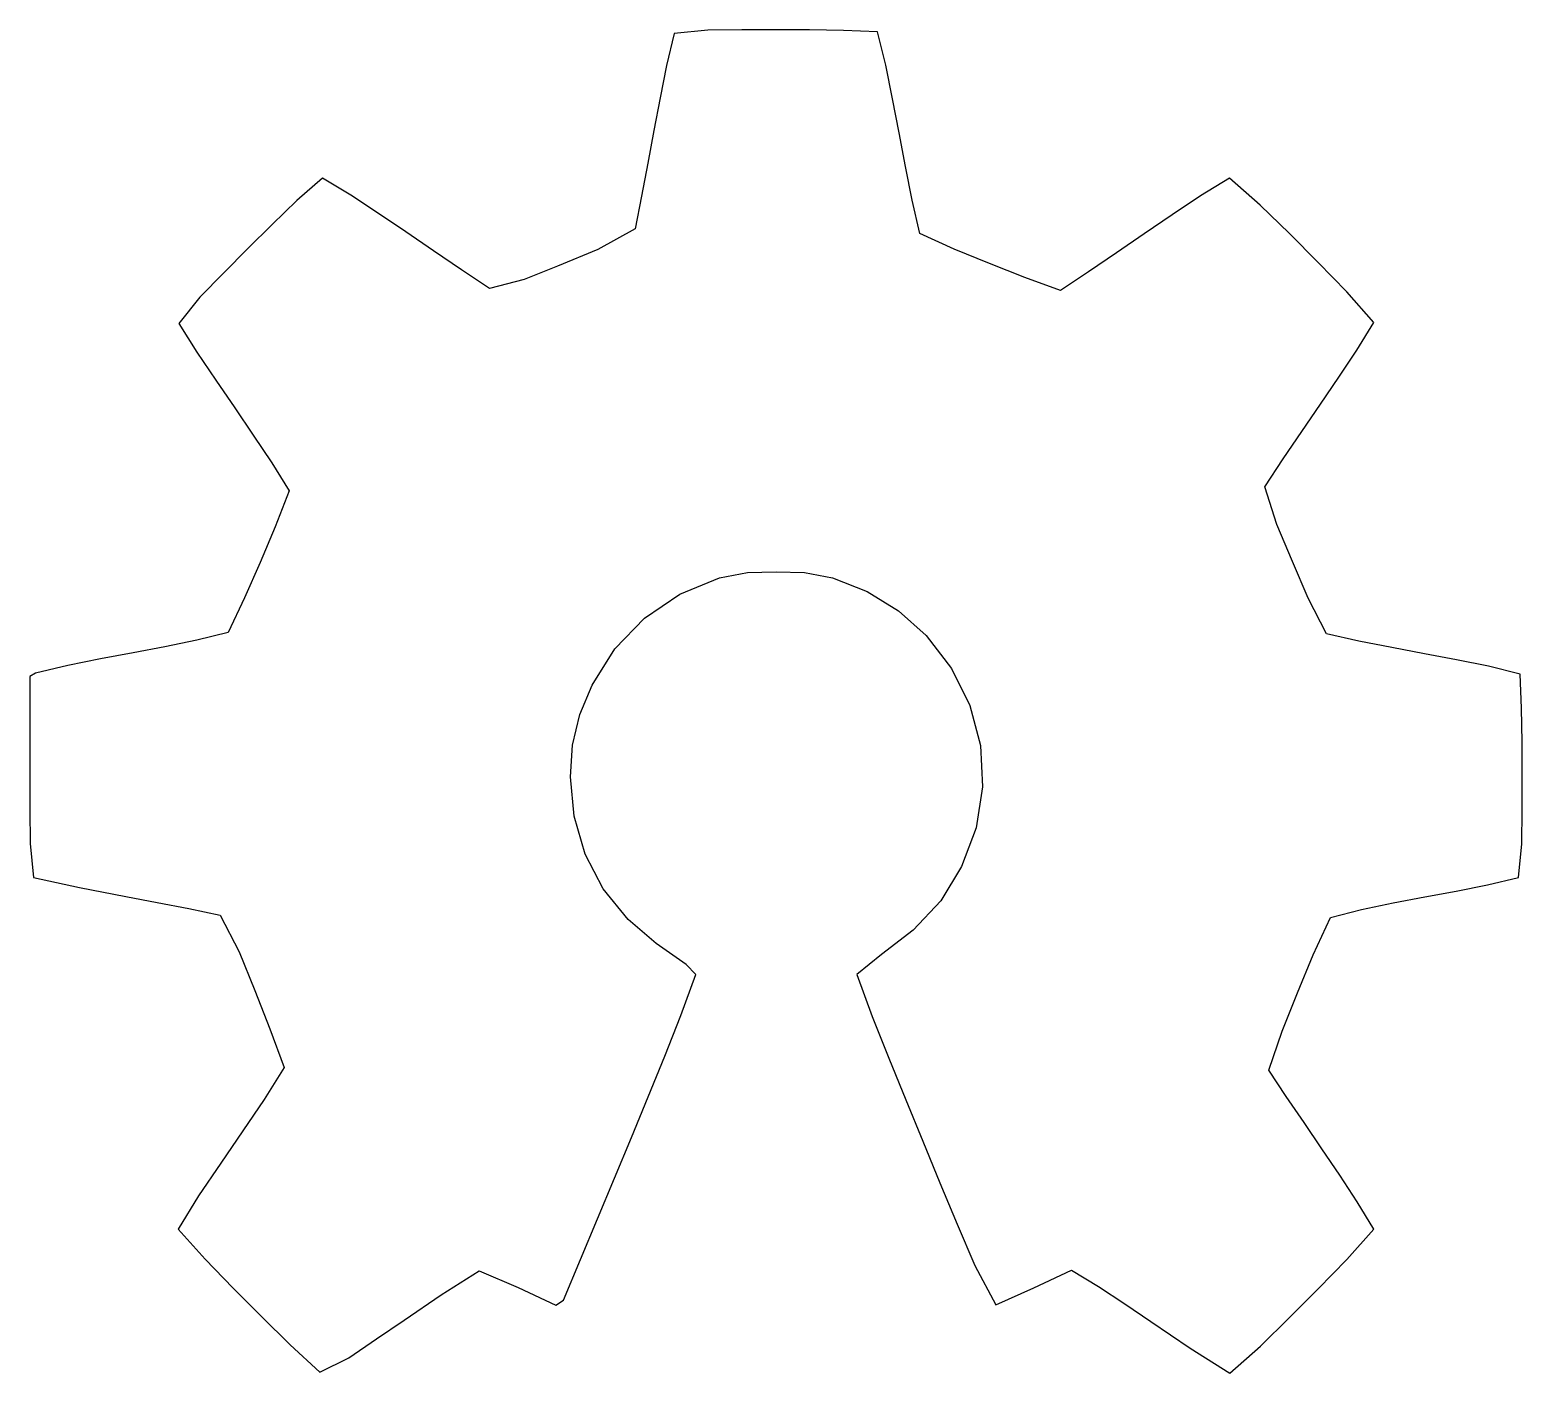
# Model space of a CAD drawing. Extents: x 0 to 315, y 0 to 283.
import ezdxf

# ---------------------------------------------------------------- set-up
doc = ezdxf.new("R2010")
doc.units = 0
doc.layers.get('0').update_dxf_attribs({"linetype": 'CONTINUOUS'})

msp = doc.modelspace()

# ---------------------------------------------------------------- linework, layer by layer
at = {"color": 7}
msp.add_lwpolyline([(135.9462, 282.721404), (134.317741, 275.939112), (132.947374, 269.092974), (131.64646, 262.23127), (130.347816, 255.306364), (129.030889, 248.385141), (127.66522, 241.475719), (119.803979, 237.110725), (111.31558, 233.619398), (104.242828, 230.78709), (96.983098, 228.894989), (91.04935, 232.813233), (85.168236, 236.812104), (79.306376, 240.83872), (73.526917, 244.735093), (67.706439, 248.568945), (61.73582, 252.145452), (56.289372, 247.434554), (51.098518, 242.418088), (45.970094, 237.335226), (40.894965, 232.214229), (35.871293, 227.04242), (31.425284, 221.463334), (35.231769, 215.459877), (39.198049, 209.554033), (43.209765, 203.680445), (47.140772, 197.909363), (51.010069, 192.097854), (54.675747, 186.162973), (51.726291, 178.584937), (48.548452, 171.094056), (45.294229, 163.635185), (41.829601, 156.2771), (35.193852, 154.652953), (28.486752, 153.30206), (21.764132, 152.03044), (14.868547, 150.730579), (7.987518, 149.358122), (1.167831, 147.7307), (0, 147.04062), (0, 140.069028), (0, 133.097467), (0, 126.12582), (0.013302, 118.931935), (0.085816, 111.737173), (0.743165, 104.6271), (10.449411, 102.458128), (20.224718, 100.59277), (26.873594, 99.345207), (33.513618, 98.056525), (40.130937, 96.66461), (44.127219, 88.889001), (47.456425, 80.73964), (50.63744, 72.65474), (53.614082, 64.49616), (49.422541, 57.726146), (44.961513, 51.11918), (40.261663, 44.27904), (35.573593, 37.428697), (31.319117, 30.36363), (36.986387, 24.057762), (42.902055, 17.964812), (48.877723, 11.932143), (54.912095, 5.959928), (61.151904, 0.21235), (67.303015, 3.266092), (73.12757, 7.221163), (78.934793, 11.20058), (86.782873, 16.544504), (94.806685, 21.6049), (102.98151, 18.1014), (110.94399, 14.33249), (112.53649, 15.39416), (116.180792, 23.959252), (119.77353, 32.547172), (123.352677, 41.140732), (126.92205, 49.73902), (130.432548, 58.292854), (133.910629, 66.858247), (137.332886, 75.447682), (140.45828, 84.13697), (138.44112, 86.20721), (132.081693, 90.662304), (126.17889, 95.70911), (120.964864, 102.184726), (117.108978, 109.548277), (114.783039, 117.528921), (114.02282, 125.80732), (114.441524, 132.494378), (115.986616, 139.007535), (118.58798, 145.1827), (123.390124, 152.817908), (129.661977, 159.29773), (137.131294, 164.352768), (145.4481, 167.84925), (151.360533, 168.954795), (157.39184, 169.07017), (163.421731, 168.954881), (169.33557, 167.84925), (176.59163, 164.937129), (183.252095, 160.845361), (189.08254, 155.6401), (194.417173, 148.720501), (198.281962, 140.884942), (200.499654, 132.434588), (200.957601, 123.710416), (199.613395, 115.077323), (196.51419, 106.90968), (192.135903, 99.665086), (186.345846, 93.499749), (179.63372, 88.33054), (174.43156, 84.13697), (177.68562, 75.259002), (181.187174, 66.466705), (184.744599, 57.696212), (188.33937, 48.94277), (191.974905, 40.193308), (195.630186, 31.452244), (199.346854, 22.737203), (203.73351, 14.43866), (211.80217, 17.99524), (219.71157, 21.76415), (225.404524, 18.305421), (230.965528, 14.624975), (236.48588, 10.88208), (244.727269, 5.290128), (253.15402, 0.00001), (259.558328, 5.714642), (265.703609, 11.732405), (271.775098, 17.825581), (277.771698, 23.992939), (283.46456, 30.41672), (280.014221, 36.17606), (276.303642, 41.785305), (272.52941, 47.35027), (268.767846, 52.859985), (265.028472, 58.382931), (261.38192, 63.96533), (264.195077, 72.175499), (267.377436, 80.267022), (270.682945, 88.309675), (274.33424, 96.18686), (280.905606, 97.867696), (287.564938, 99.217121), (294.24045, 100.48661), (300.87218, 101.726068), (307.490556, 103.044048), (314.04051, 104.6271), (314.714818, 111.694426), (314.774169, 118.856374), (314.78367, 126.01965), (314.755472, 133.171457), (314.662031, 140.32469), (314.35901, 147.46528), (307.703426, 149.162515), (300.951715, 150.525466), (294.18737, 151.81811), (287.266814, 153.126486), (280.357272, 154.489975), (273.4849, 156.01169), (269.68037, 163.513402), (266.31867, 171.24658), (263.029411, 179.056265), (260.53259, 187.065388), (264.371424, 192.916036), (268.308931, 198.702916), (272.26399, 204.476694), (276.120867, 210.151262), (279.91394, 215.869134), (283.46456, 221.72875), (277.783448, 228.184049), (271.772047, 234.358759), (265.677424, 240.453375), (259.502818, 246.46466), (253.04785, 252.145452), (246.936251, 248.422127), (240.970968, 244.451869), (235.05263, 240.414054), (229.19003, 236.38972), (223.30895, 232.390238), (217.37591, 228.470323), (209.847841, 231.172493), (202.40809, 234.135972), (195.001597, 237.183998), (187.70237, 240.467137), (186.097043, 247.525704), (184.693845, 254.63331), (183.34955, 261.753521), (181.999458, 268.892158), (180.567017, 276.01535), (178.78439, 283.039904), (171.64332, 283.342938), (164.492302, 283.436358), (157.33875, 283.46457), (150.176769, 283.455014), (143.013712, 283.395328), (135.9462, 282.721404)], close=True, dxfattribs=at)

doc.saveas('drawing.dxf')
